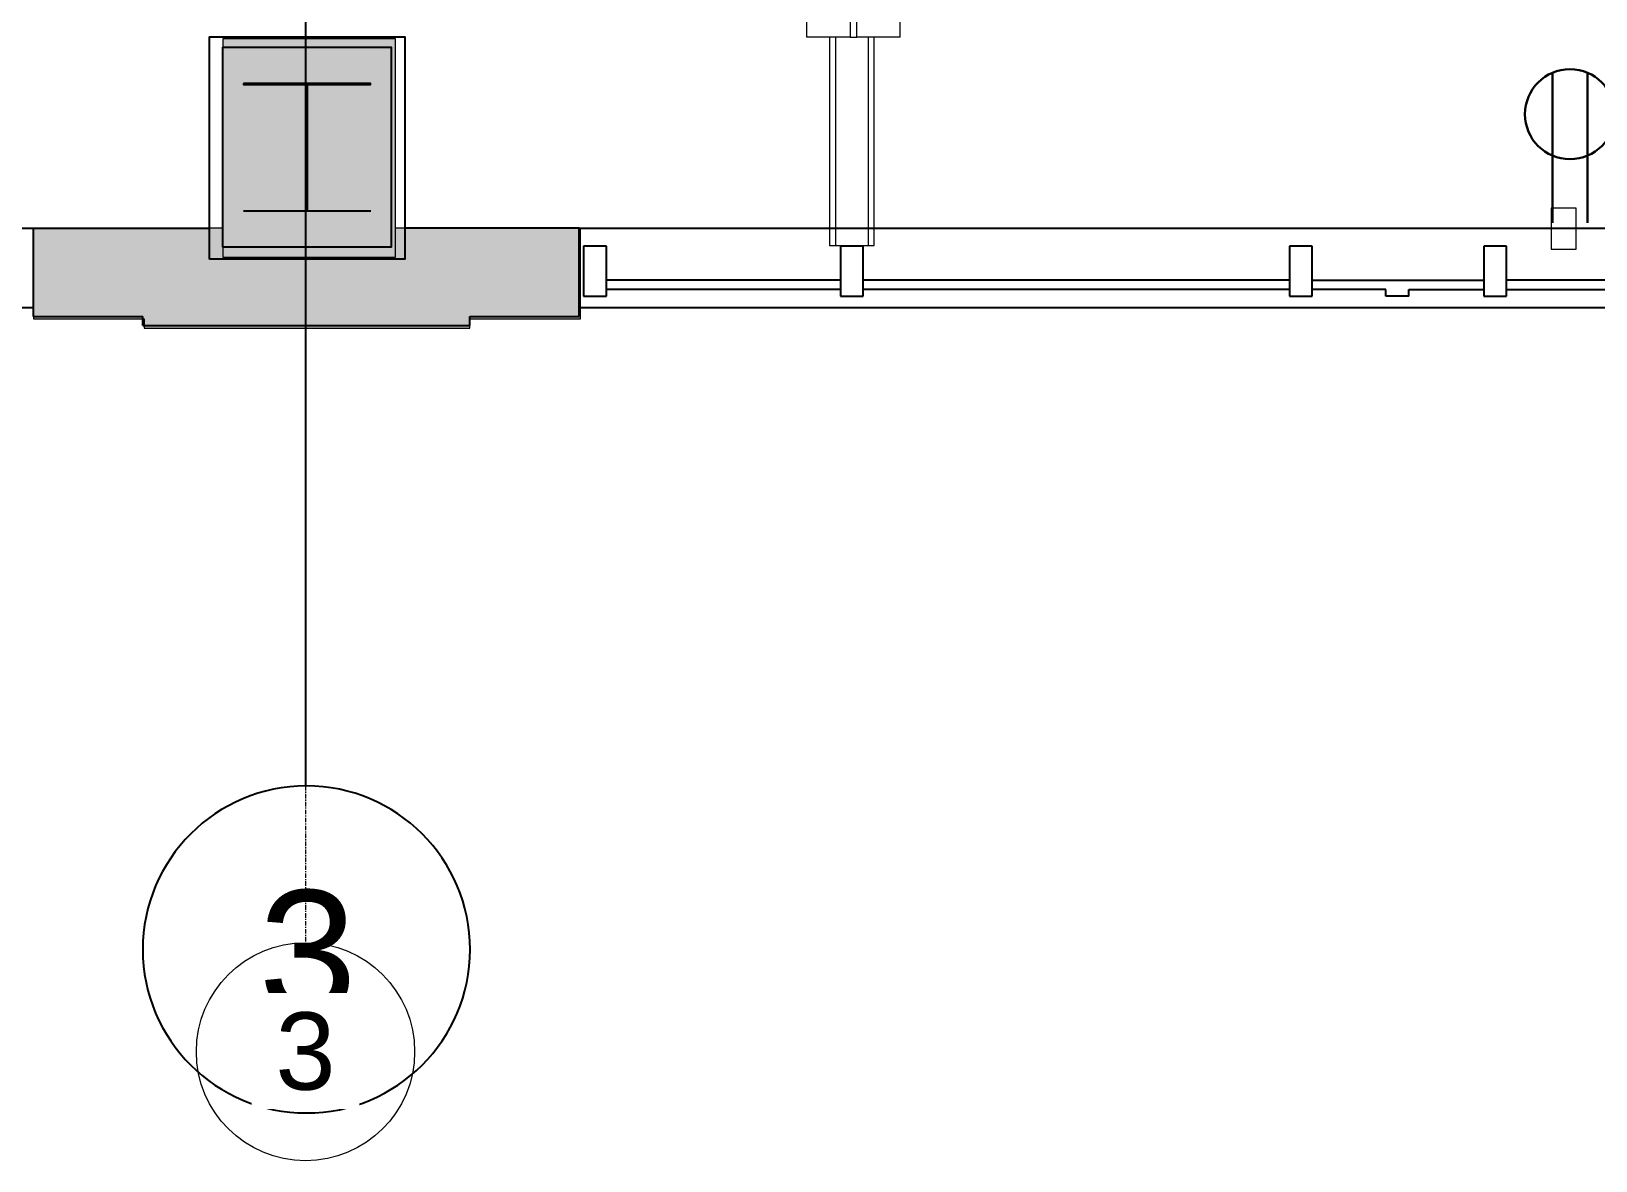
# Model space of a CAD drawing. Header units: inches. Extents: x 25273 to 28081, y 11840 to 13753.
# Drawn here: x 26071.6 to 26243.6, y 12012.5 to 12136.8 of the extents above; entities that cross this region are included whole.
import ezdxf
from ezdxf.xclip import XClip

# ---------------------------------------------------------------- set-up
doc = ezdxf.new("R2010")
doc.units = ezdxf.units.IN
doc.header["$MEASUREMENT"] = 0
doc.header["$XCLIPFRAME"] = 2
for name, pattern in [('L1$0$Plaza America BA02$0$CENTER2', [1.125, 0.75, -0.125, 0.125, -0.125]), ('L1$0$Plaza America BA02$0$DASHDOT', [1, 0.5, -0.25, 0, -0.25]), ('L1$0$SAG 02ATL Ste230PHII$0$CENTER2', [1.125, 0.75, -0.125, 0.125, -0.125]), ('X1$0$Grid Line 1_2_', [0.875, 0.5, -0.125, 0.125, -0.125])]:
    doc.linetypes.add(name, pattern=pattern)
for name, color, linetype in [('L1$0$A-Cols-Extr', 3, 'Continuous'), ('L1$0$A-Glaz', 92, 'Continuous'), ('L1$0$A-Wall-Extr', 7, 'Continuous'), ('L1$0$Plaza America BA02$0$14', 5, 'L1$0$Plaza America BA02$0$DASHDOT'), ('L1$0$Plaza America BA02$0$A-Column grid', 252, 'L1$0$Plaza America BA02$0$CENTER2'), ('L1$0$SAG 02ATL Ste230PHII$0$A-Column grid', 252, 'L1$0$SAG 02ATL Ste230PHII$0$CENTER2')]:
    doc.layers.add(name, color=color, linetype=linetype)
for name, color, linetype, lineweight in [('X1$0$A-ANNO-NOTE', 131, 'Continuous', 30), ('X1$0$A-WALL', 113, 'Continuous', 13), ('X1$0$A-WALL-PATT', 111, 'Continuous', 13), ('X1$0$E-ELEC-FIXT', 91, 'Continuous', 9), ('X1$0$I-WALL', 2, 'Continuous', 13), ('X1$0$Plaza America_Tower 1_2nd Floor -REVIT_dwg', 8, 'Continuous', 9), ('X1$0$Q-SPCQ', 91, 'Continuous', 9), ('X1$0$S-COLS', 52, 'Continuous', 13), ('X1$0$S-GRID', 1, 'Continuous', 9), ('X1$0$S-GRID-IDEN', 1, 'Continuous', 9)]:
    doc.layers.add(name, color=color, linetype=linetype, lineweight=lineweight)
doc.styles.add('L1$0$Plaza America BA02$0$MONOTXT', font='MONOTXT', dxfattribs={"height": 0.2})
doc.styles.add('X1$0$Swis721 Lt BT', font='swissl.ttf', dxfattribs={"height": 8.514638})

# ---------------------------------------------------------------- blocks, each defined once
blk = doc.blocks.new('L1')
at = {"layer": 'L1$0$A-Cols-Extr'}
for points in [[(26091.16, 12111.73), (26091.16, 12136.23), (26112.64, 12136.23), (26112.64, 12111.73)], [(26092.65, 12113.07), (26092.65, 12135.07), (26111.15, 12135.07), (26111.15, 12113.07)], [(26094.9, 12131.07), (26094.9, 12130.98), (26108.89, 12130.98), (26108.89, 12131.07)]]:
    blk.add_lwpolyline(points, close=True, dxfattribs=at)
for points in [[(26101.9, 12130.98), (26101.9, 12116.98)], [(26094.9, 12117.07), (26108.9, 12117.07)]]:
    blk.add_lwpolyline(points, dxfattribs=at)
at = {"layer": 'L1$0$A-Glaz'}
for p, q in [((25891.82, 12115.17), (26071.82, 12115.17)), ((26071.82, 12105.43), (26071.82, 12115.17)), ((26131.82, 12105.43), (26131.82, 12115.17)), ((26131.82, 12115.17), (26311.82, 12115.17)), ((26132.32, 12113.17), (26132.32, 12107.67)), ((26134.82, 12113.17), (26132.32, 12113.17)), ((26134.82, 12107.67), (26134.82, 12113.17)), ((26163.07, 12113.17), (26160.57, 12113.17)), ((26160.57, 12113.17), (26160.57, 12107.67)), ((26163.07, 12107.67), (26163.07, 12113.17)), ((26209.95, 12113.17), (26209.95, 12107.67)), ((26212.45, 12113.17), (26209.95, 12113.17)), ((26212.45, 12107.67), (26212.45, 12113.17)), ((26233.82, 12113.17), (26231.32, 12113.17)), ((26231.32, 12113.17), (26231.32, 12107.67)), ((26233.82, 12107.67), (26233.82, 12113.17)), ((26160.57, 12109.42), (26134.82, 12109.42)), ((26209.95, 12109.42), (26163.07, 12109.42)), ((26212.45, 12109.42), (26231.32, 12109.42)), ((26231.32, 12109.67), (26231.32, 12109.67)), ((26233.82, 12109.67), (26233.82, 12109.67)), ((26233.82, 12109.48), (26280.57, 12109.48)), ((26132.32, 12107.67), (26134.82, 12107.67)), ((26160.57, 12108.42), (26134.82, 12108.42)), ((26160.57, 12107.67), (26163.07, 12107.67)), ((26209.95, 12108.42), (26163.07, 12108.42)), ((26209.95, 12107.67), (26212.45, 12107.67)), ((26220.57, 12108.42), (26212.45, 12108.42)), ((26220.57, 12107.67), (26220.57, 12108.42)), ((26223.07, 12107.67), (26220.57, 12107.67)), ((26223.07, 12108.42), (26231.32, 12108.42)), ((26223.07, 12107.67), (26223.07, 12108.42)), ((26231.32, 12107.67), (26233.82, 12107.67)), ((26233.82, 12108.42), (26280.57, 12108.42)), ((25891.82, 12106.42), (26071.82, 12106.42)), ((26131.82, 12106.42), (26311.82, 12106.42))]:
    blk.add_line(p, q, dxfattribs=at)
at = {"layer": 'L1$0$A-Wall-Extr'}
for p, q in [((26071.82, 12115.17), (26091.16, 12115.17)), ((26131.82, 12115.17), (26112.64, 12115.17)), ((26071.82, 12105.43), (26083.82, 12105.43)), ((26083.82, 12104.43), (26083.82, 12105.43)), ((26119.82, 12105.43), (26131.82, 12105.43)), ((26119.82, 12104.43), (26119.82, 12105.43)), ((26083.82, 12104.43), (26119.82, 12104.43)), ((26083.82, 12104.43), (26083.82, 12104.43))]:
    blk.add_line(p, q, dxfattribs=at)
at = {"layer": 'L1$0$Plaza America BA02$0$14', "linetype": 'Continuous'}
blk.add_ellipse((26101.83, 12035.78), major_axis=(18, 0), ratio=0.99964, start_param=0, end_param=6.283175, dxfattribs=at)
at = {"layer": 'L1$0$Plaza America BA02$0$A-Column grid'}
blk.add_line((26101.73, 12300.7), (26101.73, 12053.77), dxfattribs=at)
at = {"layer": 'L1$0$SAG 02ATL Ste230PHII$0$A-Column grid', "linetype": 'Continuous'}
blk.add_line((26101.73, 12300.7), (26101.73, 12053.77), dxfattribs=at)
at = {"layer": 'L1$0$Plaza America BA02$0$14', "linetype": 'Continuous', "style": 'L1$0$Plaza America BA02$0$MONOTXT', "width": 1.000361}
blk.add_text('3', height=13.49, dxfattribs=at).set_placement((26096.08, 12028.8))
blk = doc.blocks.new('X1$0$W- Folding_Partition - Modernfold 942-5327039-FIRST FLOOR POWER _ SIGNAL')
at = {"layer": 'X1$0$Q-SPCQ'}
for p, q in [((-356.84, -3.63), (-356.84, 1.12)), ((-356.84, 1.12), (-17.5, 1.12)), ((-17.5, -3.63), (-356.84, -3.63)), ((-356.84, -3.63), (-356.84, -4.38)), ((-356.84, -9.13), (-356.84, -4.38)), ((-356.84, -4.38), (-17.5, -4.38)), ((-356.84, -9.13), (-17.5, -9.13))]:
    blk.add_line(p, q, dxfattribs=at)
blk = doc.blocks.new('X1$0$PS - Duplex - Duplex-V152-FIRST FLOOR POWER _ SIGNAL')
at = {"layer": 'X1$0$E-ELEC-FIXT'}
for p, q in [((1.375, 2.25), (-1.375, 2.25)), ((-1.375, 2.25), (-1.375, -2.25)), ((1.375, -2.25), (1.375, 2.25)), ((-1.375, -2.25), (1.375, -2.25))]:
    blk.add_line(p, q, dxfattribs=at)
blk = doc.blocks.new('X1$0$Concrete-Rectangular-Column - 19 X 24-5195709-FIRST FLOOR POWER _ SIGNAL')
at = {"layer": 'X1$0$S-COLS', "lineweight": 9}
blk.add_hatch(color=7, dxfattribs=at).paths.add_polyline_path([(-9.5, -12), (9.5, -12), (9.5, 12), (-9.5, 12)], flags=0)
at = {"layer": 'X1$0$S-COLS', "color": 8, "lineweight": 20}
for p, q in [((9.5, 12), (-9.5, 12)), ((-9.5, 12), (-9.5, -12)), ((9.5, -12), (9.5, 12)), ((-9.5, -12), (9.5, -12))]:
    blk.add_line(p, q, dxfattribs=at)
blk = doc.blocks.new('X1$0$Grid - Grid Head - Circle-50561-FIRST FLOOR POWER _ SIGNAL')
at = {"layer": 'X1$0$S-GRID-IDEN'}
blk.add_circle((0, 0), 0.125, dxfattribs=at)
blk = doc.blocks.new('X1')
at = {"layer": 'X1$0$A-WALL-PATT', "lineweight": 9}
for points in [[(26083.98, 12105.17), (26083.98, 12115.17), (26071.82, 12115.17), (26071.82, 12105.17)], [(26083.98, 12104.17), (26119.82, 12104.17), (26119.82, 12115.17), (26111.64, 12115.17), (26111.64, 12111.98), (26092.64, 12111.98), (26092.64, 12115.17), (26083.98, 12115.17), (26083.98, 12105.17)], [(26119.82, 12105.17), (26131.98, 12105.17), (26131.98, 12115.17), (26119.82, 12115.17)]]:
    blk.add_hatch(color=7, dxfattribs=at).paths.add_polyline_path(points, flags=0)
at = {"layer": 'X1$0$A-ANNO-NOTE'}
for p, q in [((26238.9, 12115.74), (26238.9, 12132.27)), ((26242.73, 12115.74), (26242.73, 12132.27))]:
    blk.add_line(p, q, dxfattribs=at)
blk.add_circle((26240.81, 12127.7), 4.95, dxfattribs=at)
at = {"layer": 'X1$0$A-WALL'}
for p, q in [((26160.01, 12136.17), (26160.01, 12113.24)), ((26163.63, 12136.17), (26163.63, 12113.24))]:
    blk.add_line(p, q, dxfattribs=at)
at = {"layer": 'X1$0$A-WALL', "color": 8, "lineweight": 20}
for p, q in [((26092.64, 12115.17), (26071.82, 12115.17)), ((26071.82, 12115.17), (26071.82, 12105.17)), ((26131.98, 12115.17), (26111.64, 12115.17)), ((26131.98, 12105.17), (26131.98, 12115.17)), ((26071.82, 12105.17), (26083.98, 12105.17)), ((26083.98, 12105.17), (26083.98, 12104.17)), ((26119.82, 12104.17), (26119.82, 12105.17)), ((26119.82, 12105.17), (26131.98, 12105.17)), ((26083.98, 12104.17), (26119.82, 12104.17))]:
    blk.add_line(p, q, dxfattribs=at)
at = {"layer": 'X1$0$I-WALL'}
for p, q in [((26159.38, 12136.17), (26159.38, 12113.24)), ((26164.26, 12113.24), (26164.26, 12136.17)), ((26159.38, 12113.24), (26164.26, 12113.24))]:
    blk.add_line(p, q, dxfattribs=at)
at = {"layer": 'X1$0$S-GRID', "linetype": 'X1$0$Grid Line 1_2_'}
blk.add_line((26101.73, 12132.53), (26101.73, 12036.53), dxfattribs=at)
at = {"layer": 'X1$0$E-ELEC-FIXT'}
blk.add_blockref('X1$0$PS - Duplex - Duplex-V152-FIRST FLOOR POWER _ SIGNAL', (26240.1, 12115.1), dxfattribs=at)
at = {"layer": 'X1$0$Plaza America_Tower 1_2nd Floor -REVIT_dwg'}
ref = blk.add_blockref('L1', (0, 0), dxfattribs=at)
XClip(ref).set_block_clipping_path([(25272.8646056985, 11839.529198946), (28080.6732038753, 13753.216736761)])
at = {"layer": 'X1$0$Q-SPCQ', "rotation": 90.0000000000016}
blk.add_blockref('X1$0$W- Folding_Partition - Modernfold 942-5327039-FIRST FLOOR POWER _ SIGNAL', (26158, 12493.01), dxfattribs=at)
at = {"layer": 'X1$0$S-COLS', "lineweight": 9}
blk.add_blockref('X1$0$Concrete-Rectangular-Column - 19 X 24-5195709-FIRST FLOOR POWER _ SIGNAL', (26102.14, 12123.98), dxfattribs=at)
at = {"layer": 'X1$0$S-GRID-IDEN', "xscale": 95.99999999999994, "yscale": 95.99999999999994, "zscale": 95.99999999999994, "rotation": 180}
blk.add_blockref('X1$0$Grid - Grid Head - Circle-50561-FIRST FLOOR POWER _ SIGNAL', (26101.73, 12024.53), dxfattribs=at)
at = {"layer": 'X1$0$S-GRID-IDEN', "insert": (26101.73, 12028.86), "char_height": 8.51, "width": 7.56, "attachment_point": 2, "line_spacing_factor": 1.00667, "style": 'X1$0$Swis721 Lt BT', "bg_fill": 3, "box_fill_scale": 1.25, "bg_fill_color": 0, "bg_fill_transparency": 0}
blk.add_mtext('3', dxfattribs=at)

msp = doc.modelspace()

# ---------------------------------------------------------------- block references
at = {"lineweight": 5}
msp.add_blockref('X1', (0, 0), dxfattribs=at)

doc.saveas('drawing.dxf')
